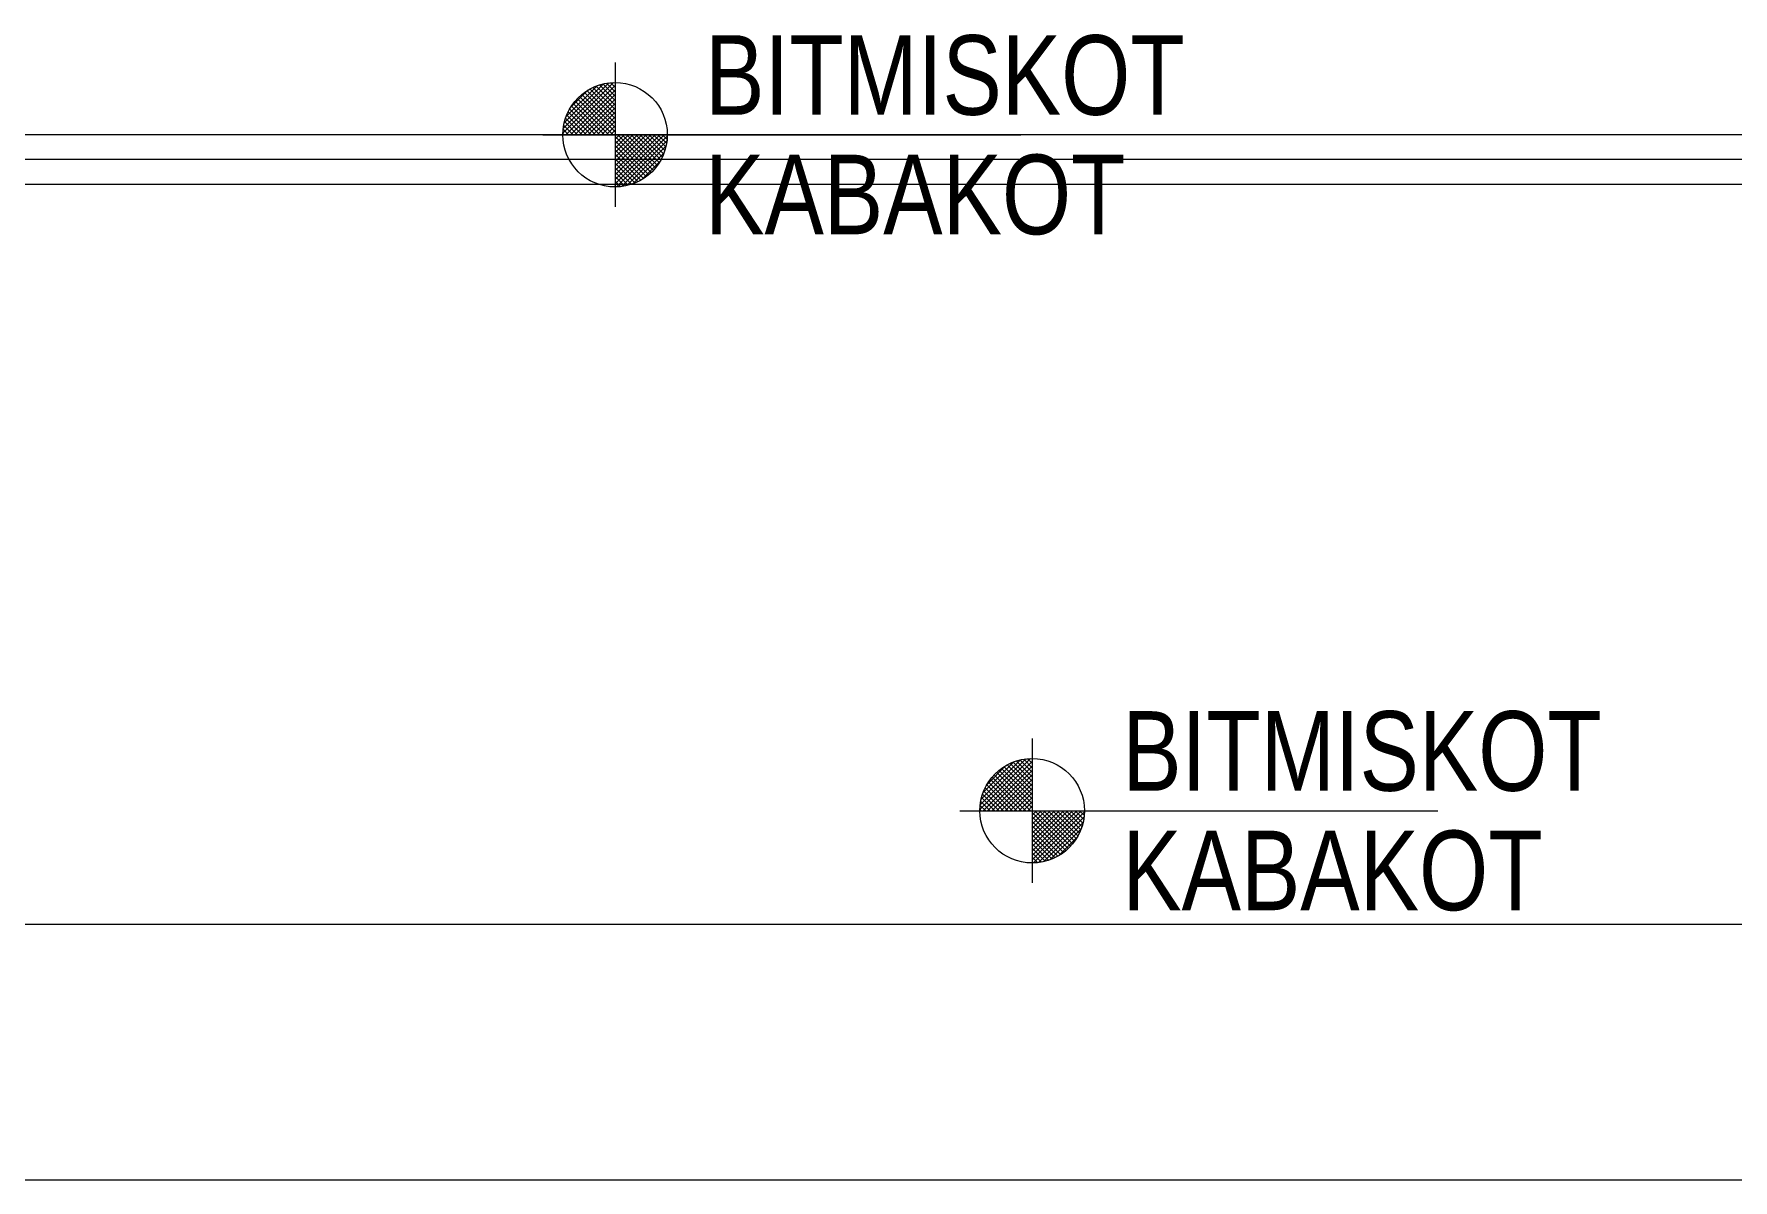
# Model space of a CAD drawing. Header units: millimetres. Extents: x 43168.9 to 43194.6, y -25545.1 to -25543.4.
# Drawn here: x 43174.1342 to 43174.2707, y -25544.5489 to -25544.4568 of the extents above; entities that cross this region are included whole.
import ezdxf

# ---------------------------------------------------------------- set-up
doc = ezdxf.new("R2010")
doc.units = ezdxf.units.MM
doc.header["$LTSCALE"] = 200
doc.linetypes.add('DASHDOT', pattern=[1, 0.5, -0.25, 0, -0.25])
doc.linetypes.add('DASHDOT2', pattern=[0.5, 0.25, -0.125, 0, -0.125])
for name, color, linetype in [('aks_sgh', 5, 'DASHDOT2'), ('gor-3_sgh', 191, 'Continuous'), ('kesitcizgisi_sgh', 22, 'Continuous'), ('siva_sgh', 145, 'Continuous')]:
    doc.layers.add(name, color=color, linetype=linetype)
doc.styles.add('text2', font='arial.ttf')

msp = doc.modelspace()

# ---------------------------------------------------------------- linework, layer by layer
at = {"color": 0}
for p, q in [((43174.18088, -25544.45912), (43174.18088, -25544.47072)), ((43174.17508, -25544.46492), (43174.21348, -25544.46492)), ((43174.2144, -25544.51344), (43174.2144, -25544.52504)), ((43174.2086, -25544.51924), (43174.247, -25544.51924))]:
    msp.add_line(p, q, dxfattribs=at)
for p, q in [((43174.17669, -25544.4648), (43174.18076, -25544.46073)), ((43174.17672, -25544.46441), (43174.18037, -25544.46076)), ((43174.1768, -25544.46397), (43174.17995, -25544.46082)), ((43174.17693, -25544.46492), (43174.18088, -25544.46097)), ((43174.17695, -25544.46346), (43174.17943, -25544.46098)), ((43174.17728, -25544.46277), (43174.17873, -25544.46132)), ((43174.17729, -25544.46492), (43174.18088, -25544.46133)), ((43174.18088, -25544.46362), (43174.17864, -25544.46138)), ((43174.18088, -25544.46326), (43174.17886, -25544.46124)), ((43174.18088, -25544.4629), (43174.1791, -25544.46113)), ((43174.18088, -25544.46254), (43174.17935, -25544.46101)), ((43174.18088, -25544.46218), (43174.17962, -25544.46092)), ((43174.18088, -25544.46182), (43174.17989, -25544.46084)), ((43174.18088, -25544.46147), (43174.1802, -25544.46078)), ((43174.18088, -25544.46111), (43174.18051, -25544.46074)), ((43174.18088, -25544.46075), (43174.18085, -25544.46072)), ((43174.17966, -25544.46492), (43174.17737, -25544.46263)), ((43174.18002, -25544.46492), (43174.17752, -25544.46241)), ((43174.17765, -25544.46492), (43174.18088, -25544.46169)), ((43174.18038, -25544.46492), (43174.17768, -25544.46222)), ((43174.18074, -25544.46492), (43174.17784, -25544.46202)), ((43174.17801, -25544.46492), (43174.18088, -25544.46205)), ((43174.18088, -25544.4647), (43174.17803, -25544.46185)), ((43174.18088, -25544.46434), (43174.17822, -25544.46168)), ((43174.17837, -25544.46492), (43174.18088, -25544.4624)), ((43174.18088, -25544.46398), (43174.17842, -25544.46152)), ((43174.17872, -25544.46492), (43174.18088, -25544.46276)), ((43174.17787, -25544.46492), (43174.17683, -25544.46388)), ((43174.17823, -25544.46492), (43174.1769, -25544.46359)), ((43174.17859, -25544.46492), (43174.177, -25544.46334)), ((43174.17895, -25544.46492), (43174.17711, -25544.46309)), ((43174.1793, -25544.46492), (43174.17723, -25544.46285)), ((43174.17908, -25544.46492), (43174.18088, -25544.46312)), ((43174.17944, -25544.46492), (43174.18088, -25544.46348)), ((43174.1798, -25544.46492), (43174.18088, -25544.46384)), ((43174.17679, -25544.46492), (43174.17669, -25544.46482)), ((43174.17715, -25544.46492), (43174.17671, -25544.46448)), ((43174.17751, -25544.46492), (43174.17676, -25544.46417)), ((43174.18016, -25544.46492), (43174.18088, -25544.4642)), ((43174.18052, -25544.46492), (43174.18088, -25544.46456)), ((43174.18088, -25544.46528), (43174.18124, -25544.46492)), ((43174.18088, -25544.46564), (43174.1816, -25544.46492)), ((43174.18088, -25544.466), (43174.18196, -25544.46492)), ((43174.18088, -25544.46636), (43174.18232, -25544.46492)), ((43174.18088, -25544.46672), (43174.18268, -25544.46492)), ((43174.18088, -25544.46707), (43174.18303, -25544.46492)), ((43174.18088, -25544.46743), (43174.18339, -25544.46492)), ((43174.18088, -25544.46779), (43174.18375, -25544.46492)), ((43174.18088, -25544.46815), (43174.18411, -25544.46492)), ((43174.18088, -25544.46851), (43174.18447, -25544.46492)), ((43174.18088, -25544.46887), (43174.18483, -25544.46492)), ((43174.18378, -25544.46796), (43174.18088, -25544.46506)), ((43174.18358, -25544.46812), (43174.18088, -25544.46542)), ((43174.181, -25544.46911), (43174.18507, -25544.46504)), ((43174.18395, -25544.46777), (43174.1811, -25544.46492)), ((43174.18139, -25544.46908), (43174.18504, -25544.46542)), ((43174.18412, -25544.46758), (43174.18146, -25544.46492)), ((43174.18428, -25544.46738), (43174.18182, -25544.46492)), ((43174.18442, -25544.46716), (43174.18218, -25544.46492)), ((43174.18456, -25544.46694), (43174.18254, -25544.46492)), ((43174.18467, -25544.46669), (43174.1829, -25544.46492)), ((43174.18478, -25544.46645), (43174.18326, -25544.46492)), ((43174.18488, -25544.46618), (43174.18362, -25544.46492)), ((43174.18496, -25544.4659), (43174.18397, -25544.46492)), ((43174.18502, -25544.4656), (43174.18433, -25544.46492)), ((43174.18506, -25544.46529), (43174.18469, -25544.46492)), ((43174.18508, -25544.46495), (43174.18505, -25544.46492)), ((43174.18339, -25544.46828), (43174.18088, -25544.46578)), ((43174.18317, -25544.46843), (43174.18088, -25544.46614)), ((43174.18295, -25544.46857), (43174.18088, -25544.46649)), ((43174.18271, -25544.46869), (43174.18088, -25544.46685)), ((43174.18183, -25544.46899), (43174.18497, -25544.46585)), ((43174.18234, -25544.46885), (43174.18482, -25544.46637)), ((43174.18246, -25544.46879), (43174.18088, -25544.46721)), ((43174.18221, -25544.4689), (43174.18088, -25544.46757)), ((43174.18192, -25544.46897), (43174.18088, -25544.46793)), ((43174.18303, -25544.46852), (43174.18448, -25544.46707)), ((43174.18163, -25544.46904), (43174.18088, -25544.46829)), ((43174.18132, -25544.46909), (43174.18088, -25544.46865)), ((43174.18098, -25544.46911), (43174.18088, -25544.46901)), ((43174.21021, -25544.51912), (43174.21428, -25544.51505)), ((43174.21024, -25544.51874), (43174.21389, -25544.51508)), ((43174.21033, -25544.51829), (43174.21347, -25544.51515)), ((43174.21045, -25544.51924), (43174.2144, -25544.51529)), ((43174.21047, -25544.51778), (43174.21295, -25544.5153)), ((43174.2108, -25544.5171), (43174.21225, -25544.51564)), ((43174.21081, -25544.51924), (43174.2144, -25544.51565)), ((43174.21117, -25544.51924), (43174.2144, -25544.51601)), ((43174.2144, -25544.51866), (43174.21174, -25544.516)), ((43174.2144, -25544.5183), (43174.21194, -25544.51585)), ((43174.2144, -25544.51795), (43174.21216, -25544.51571)), ((43174.2144, -25544.51759), (43174.21238, -25544.51556)), ((43174.2144, -25544.51723), (43174.21262, -25544.51545)), ((43174.2144, -25544.51687), (43174.21287, -25544.51534)), ((43174.2144, -25544.51651), (43174.21314, -25544.51525)), ((43174.2144, -25544.51615), (43174.21341, -25544.51516)), ((43174.2144, -25544.51579), (43174.21372, -25544.51511)), ((43174.2144, -25544.51543), (43174.21403, -25544.51506)), ((43174.2144, -25544.51507), (43174.21437, -25544.51505)), ((43174.21247, -25544.51924), (43174.21063, -25544.51741)), ((43174.21282, -25544.51924), (43174.21075, -25544.51717)), ((43174.21318, -25544.51924), (43174.21089, -25544.51695)), ((43174.21354, -25544.51924), (43174.21104, -25544.51674)), ((43174.2139, -25544.51924), (43174.2112, -25544.51654)), ((43174.21426, -25544.51924), (43174.21136, -25544.51635)), ((43174.21153, -25544.51924), (43174.2144, -25544.51637)), ((43174.2144, -25544.51902), (43174.21155, -25544.51617)), ((43174.21189, -25544.51924), (43174.2144, -25544.51673)), ((43174.21224, -25544.51924), (43174.2144, -25544.51709)), ((43174.21103, -25544.51924), (43174.21028, -25544.51849)), ((43174.21139, -25544.51924), (43174.21035, -25544.5182)), ((43174.21175, -25544.51924), (43174.21042, -25544.51791)), ((43174.21211, -25544.51924), (43174.21052, -25544.51766)), ((43174.2126, -25544.51924), (43174.2144, -25544.51745)), ((43174.21296, -25544.51924), (43174.2144, -25544.51781)), ((43174.21332, -25544.51924), (43174.2144, -25544.51817)), ((43174.21368, -25544.51924), (43174.2144, -25544.51853)), ((43174.21031, -25544.51924), (43174.21021, -25544.51914)), ((43174.21067, -25544.51924), (43174.21023, -25544.51881)), ((43174.21404, -25544.51924), (43174.2144, -25544.51888)), ((43174.2144, -25544.5196), (43174.21476, -25544.51924)), ((43174.2144, -25544.51996), (43174.21512, -25544.51924)), ((43174.2144, -25544.52032), (43174.21548, -25544.51924)), ((43174.2144, -25544.52068), (43174.21584, -25544.51924)), ((43174.2144, -25544.52104), (43174.2162, -25544.51924)), ((43174.2144, -25544.5214), (43174.21656, -25544.51924)), ((43174.2144, -25544.52176), (43174.21691, -25544.51924)), ((43174.2144, -25544.52212), (43174.21727, -25544.51924)), ((43174.2144, -25544.52248), (43174.21763, -25544.51924)), ((43174.2144, -25544.52284), (43174.21799, -25544.51924)), ((43174.2144, -25544.5232), (43174.21835, -25544.51924)), ((43174.2173, -25544.52228), (43174.2144, -25544.51938)), ((43174.2171, -25544.52244), (43174.2144, -25544.51974)), ((43174.21691, -25544.52261), (43174.2144, -25544.5201)), ((43174.21452, -25544.52344), (43174.21859, -25544.51936)), ((43174.21747, -25544.52209), (43174.21462, -25544.51924)), ((43174.21491, -25544.52341), (43174.21856, -25544.51975)), ((43174.21764, -25544.5219), (43174.21498, -25544.51924)), ((43174.2178, -25544.5217), (43174.21534, -25544.51924)), ((43174.21794, -25544.52148), (43174.2157, -25544.51924)), ((43174.21808, -25544.52127), (43174.21606, -25544.51924)), ((43174.21819, -25544.52102), (43174.21642, -25544.51924)), ((43174.2183, -25544.52077), (43174.21678, -25544.51924)), ((43174.2184, -25544.52051), (43174.21714, -25544.51924)), ((43174.21848, -25544.52023), (43174.21749, -25544.51924)), ((43174.21854, -25544.51993), (43174.21785, -25544.51924)), ((43174.21858, -25544.51961), (43174.21821, -25544.51924)), ((43174.2186, -25544.51927), (43174.21857, -25544.51924)), ((43174.21669, -25544.52275), (43174.2144, -25544.52046)), ((43174.21647, -25544.52289), (43174.2144, -25544.52082)), ((43174.21623, -25544.52301), (43174.2144, -25544.52118)), ((43174.21535, -25544.52332), (43174.21849, -25544.52018)), ((43174.21586, -25544.52317), (43174.21834, -25544.52069)), ((43174.21655, -25544.52285), (43174.218, -25544.52139)), ((43174.21598, -25544.52312), (43174.2144, -25544.52154)), ((43174.21573, -25544.52323), (43174.2144, -25544.5219)), ((43174.21544, -25544.5233), (43174.2144, -25544.52226)), ((43174.21515, -25544.52337), (43174.2144, -25544.52262)), ((43174.21484, -25544.52341), (43174.2144, -25544.52297)), ((43174.2145, -25544.52344), (43174.2144, -25544.52333))]:
    msp.add_line(p, q)
for centre in [(43174.18088, -25544.46492), (43174.2144, -25544.51924)]:
    msp.add_circle(centre, 0.0042, dxfattribs=at)
at = {"layer": 'aks_sgh'}
for p, q in [((43174.62688, -25544.46692), (43173.82488, -25544.46692)), ((43174.62688, -25544.54892), (43173.82488, -25544.54892))]:
    msp.add_line(p, q, dxfattribs=at)
at = {"layer": 'gor-3_sgh'}
for p, q in [((43174.32288, -25544.46492), (43174.12888, -25544.46492)), ((43174.32288, -25544.46892), (43174.12888, -25544.46892))]:
    msp.add_line(p, q, dxfattribs=at)
at = {"layer": 'kesitcizgisi_sgh', "linetype": 'DASHDOT'}
msp.add_line((43173.86963, -25544.52837), (43174.58213, -25544.52837), dxfattribs=at)
at = {"layer": 'siva_sgh'}
msp.add_line((43174.18088, -25544.46492), (43174.18038, -25544.46492), dxfattribs=at)

# ---------------------------------------------------------------- texts
at = {"color": 0, "style": 'text2', "width": 0.8}
for tag, p, s in [('BITMISKOT', (43174.18812, -25544.46332), '+0,10'), ('KABAKOT', (43174.18812, -25544.47292), '±0,00'), ('BITMISKOT', (43174.22164, -25544.51764), '+0,10'), ('KABAKOT', (43174.22164, -25544.52724), '±0,00')]:
    msp.add_attdef(tag, p, s, height=0.0064, dxfattribs=at)

doc.saveas('drawing.dxf')
